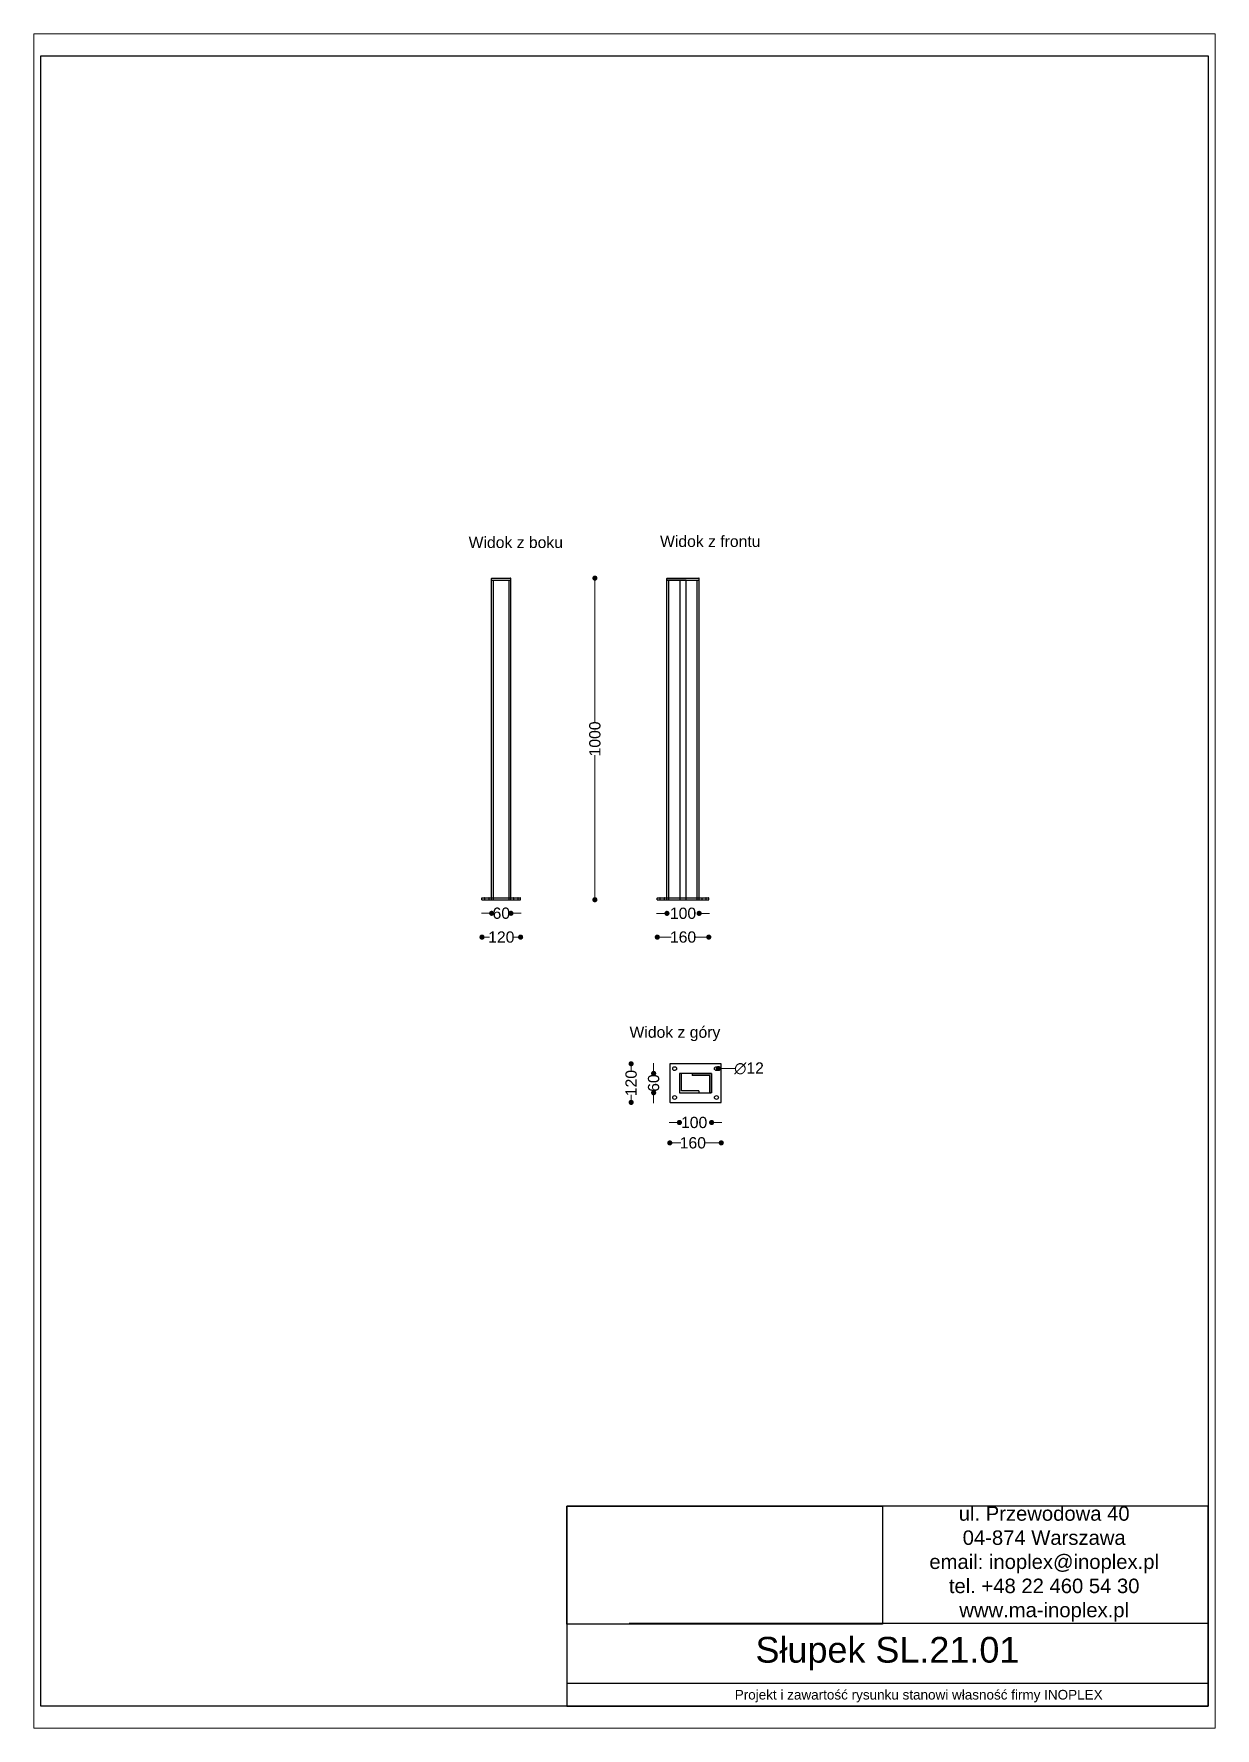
# Paper-space layout 'Układ1' of a CAD drawing. Header units: millimetres. Extents: x 1 to 201, y 2 to 289.
# The model-space entities are those that its viewports show. They can reach past a viewport. Long polylines and large blocks are cut down to what shows.
import ezdxf

# ---------------------------------------------------------------- set-up
doc = ezdxf.new("R2010")
doc.units = ezdxf.units.MM
doc.header["$LTSCALE"] = 3
doc.layers.add('DomyÅ›lny', color=7, linetype='Continuous')
doc.layers.add('Hidden_lines', color=7, linetype='Continuous')
doc.styles.get("Standard").update_dxf_attribs({"font": 'arial.ttf'})
doc.dimstyles.new('MATEUSZ', dxfattribs={"dimtxt": 35, "dimasz": 16, "dimexe": 0.18, "dimexo": 0.0625, "dimgap": 0.09, "dimtad": 0, "dimdec": 0, "dimdsep": 46, "dimtxsty": 'Standard', "dimblk": 'DOT', "dimcen": 0.09, "dimse1": 1, "dimse2": 1, "dimadec": 0, "dimazin": 0, "dimtfac": 1, "dimtdec": 0, "dimtofl": 0, "dimtmove": 0, "dimatfit": 3, "dimfxl": 1, "dimtolj": 1, "dimtzin": 0, "dimlwd": 9, "dimlwe": 9, "dimarcsym": 0})
picture_1 = doc.add_image_def('image1.jpg', size_in_pixel=(1896, 709))

# ---------------------------------------------------------------- blocks, each defined once
blk = doc.blocks.new('_Dot')
at = {"color": 0, "linetype": 'ByBlock', "lineweight": -2}
blk.add_line((-0.5, 0), (-1, 0), dxfattribs=at)
at = {"color": 0, "linetype": 'ByBlock', "const_width": 0.5}
blk.add_lwpolyline([(-0.25, 0, 1), (0.25, 0, 1)], format="xyb", close=True, dxfattribs=at)
blk = doc.blocks.new('*D17')
at = {"color": 0, "lineweight": 9, "transparency": 16777216}
for p, q in [((12337.4, 26304.1), (12356, 26304.1)), ((12465.4, 26304.1), (12430.1, 26304.1))]:
    blk.add_line(p, q, dxfattribs=at)
at = {"layer": 'Defpoints', "color": 0, "transparency": 16777216}
for p in [(12321.4, 26549.1), (12481.4, 26549.1), (12481.4, 26304.1)]:
    blk.add_point(p, dxfattribs=at)
at = {"color": 0, "lineweight": 9, "transparency": 16777216, "xscale": 16, "yscale": 16, "zscale": 16, "rotation": 180}
blk.add_blockref('_Dot', (12321.4, 26304.1), dxfattribs=at)
at = {"color": 0, "lineweight": 9, "transparency": 16777216, "xscale": 16, "yscale": 16, "zscale": 16}
blk.add_blockref('_Dot', (12481.4, 26304.1), dxfattribs=at)
at = {"color": 0, "transparency": 16777216, "insert": (12393, 26304.1), "char_height": 35, "attachment_point": 5}
blk.add_mtext('\\A1;160', dxfattribs=at)
blk = doc.blocks.new('*D18')
at = {"color": 0, "lineweight": 9, "transparency": 16777216}
for p, q in [((12201.3, 26534.1), (12201.3, 26527.2)), ((12201.3, 26446.1), (12201.3, 26453.1))]:
    blk.add_line(p, q, dxfattribs=at)
at = {"layer": 'Defpoints', "color": 0, "transparency": 16777216}
for p in [(12322.4, 26550.1), (12201.3, 26430.1), (12322.4, 26430.1)]:
    blk.add_point(p, dxfattribs=at)
at = {"color": 0, "lineweight": 9, "transparency": 16777216, "xscale": 16, "yscale": 16, "zscale": 16}
for p, rotation in [((12201.3, 26550.1), 90), ((12201.3, 26430.1), 270)]:
    blk.add_blockref('_Dot', p, dxfattribs=dict(at, rotation=rotation))
at = {"color": 0, "transparency": 16777216, "insert": (12201.3, 26490.1), "char_height": 35, "attachment_point": 5, "rotation": 90}
blk.add_mtext('\\A1;120', dxfattribs=at)
blk = doc.blocks.new('*D19')
at = {"color": 0, "lineweight": 9, "transparency": 16777216}
for p, q in [((12335.4, 26367.5), (12319.4, 26367.5)), ((12467.4, 26367.5), (12483.4, 26367.5))]:
    blk.add_line(p, q, dxfattribs=at)
at = {"layer": 'Defpoints', "color": 0, "transparency": 16777216}
for p in [(12351.4, 26519.1), (12451.4, 26519.1), (12451.4, 26367.5)]:
    blk.add_point(p, dxfattribs=at)
at = {"color": 0, "lineweight": 9, "transparency": 16777216, "xscale": 16, "yscale": 16, "zscale": 16}
blk.add_blockref('_Dot', (12351.4, 26367.5), dxfattribs=at)
at = {"color": 0, "lineweight": 9, "transparency": 16777216, "xscale": 16, "yscale": 16, "zscale": 16, "rotation": 180}
blk.add_blockref('_Dot', (12451.4, 26367.5), dxfattribs=at)
at = {"color": 0, "transparency": 16777216, "insert": (12397.1, 26367.5), "char_height": 35, "attachment_point": 5}
blk.add_mtext('\\A1;100', dxfattribs=at)
blk = doc.blocks.new('*D20')
at = {"color": 0, "lineweight": 9, "transparency": 16777216}
for p, q in [((12271.2, 26536.1), (12271.2, 26552.1)), ((12271.2, 26444.1), (12271.2, 26428.1))]:
    blk.add_line(p, q, dxfattribs=at)
at = {"layer": 'Defpoints', "color": 0, "transparency": 16777216}
for p in [(12352.4, 26520.1), (12271.2, 26460.1), (12352.4, 26460.1)]:
    blk.add_point(p, dxfattribs=at)
at = {"color": 0, "lineweight": 9, "transparency": 16777216, "xscale": 16, "yscale": 16, "zscale": 16}
for p, rotation in [((12271.2, 26520.1), 270), ((12271.2, 26460.1), 90)]:
    blk.add_blockref('_Dot', p, dxfattribs=dict(at, rotation=rotation))
at = {"color": 0, "transparency": 16777216, "insert": (12271.2, 26490.1), "char_height": 35, "attachment_point": 5, "rotation": 90}
blk.add_mtext('\\A1;60', dxfattribs=at)
blk = doc.blocks.new('*D21')
at = {"color": 0, "lineweight": 9, "transparency": 16777216}
for p, q in [((12466.3, 26535.1), (12466.5, 26535.1)), ((12466.4, 26535), (12466.4, 26535.2)), ((12523.7, 26535.4), (12488.4, 26535.2))]:
    blk.add_line(p, q, dxfattribs=at)
at = {"layer": 'Defpoints', "color": 0, "transparency": 16777216}
for p in [(12460.4, 26535.1), (12472.4, 26535.2)]:
    blk.add_point(p, dxfattribs=at)
at = {"color": 0, "lineweight": 9, "transparency": 16777216, "xscale": 16, "yscale": 16, "zscale": 16, "rotation": 180.2435343098704}
blk.add_blockref('_Dot', (12472.4, 26535.2), dxfattribs=at)
at = {"color": 0, "transparency": 16777216, "insert": (12567.7, 26535.6), "char_height": 35, "attachment_point": 5, "rotation": 0.2435}
blk.add_mtext('\\A1;∅12', dxfattribs=at)
blk = doc.blocks.new('*D22')
at = {"color": 0, "lineweight": 9, "transparency": 16777216}
for p, q in [((11751.7, 27018.1), (11735.7, 27018.1)), ((11843.7, 27018.1), (11859.7, 27018.1))]:
    blk.add_line(p, q, dxfattribs=at)
at = {"layer": 'Defpoints', "color": 0, "transparency": 16777216}
for p in [(11767.7, 27066.3), (11827.7, 27066.3), (11827.7, 27018.1)]:
    blk.add_point(p, dxfattribs=at)
at = {"color": 0, "lineweight": 9, "transparency": 16777216, "xscale": 16, "yscale": 16, "zscale": 16}
blk.add_blockref('_Dot', (11767.7, 27018.1), dxfattribs=at)
at = {"color": 0, "lineweight": 9, "transparency": 16777216, "xscale": 16, "yscale": 16, "zscale": 16, "rotation": 180}
blk.add_blockref('_Dot', (11827.7, 27018.1), dxfattribs=at)
at = {"color": 0, "transparency": 16777216, "insert": (11797.7, 27018.1), "char_height": 35, "attachment_point": 5}
blk.add_mtext('\\A1;60', dxfattribs=at)
blk = doc.blocks.new('*D23')
at = {"color": 0, "lineweight": 9, "transparency": 16777216}
for p, q in [((11753.7, 26944), (11760.6, 26944)), ((11841.7, 26944), (11834.7, 26944))]:
    blk.add_line(p, q, dxfattribs=at)
at = {"layer": 'Defpoints', "color": 0, "transparency": 16777216}
for p in [(11737.7, 27060.3), (11857.7, 27060.3), (11857.7, 26944)]:
    blk.add_point(p, dxfattribs=at)
at = {"color": 0, "lineweight": 9, "transparency": 16777216, "xscale": 16, "yscale": 16, "zscale": 16, "rotation": 180}
blk.add_blockref('_Dot', (11737.7, 26944), dxfattribs=at)
at = {"color": 0, "lineweight": 9, "transparency": 16777216, "xscale": 16, "yscale": 16, "zscale": 16}
blk.add_blockref('_Dot', (11857.7, 26944), dxfattribs=at)
at = {"color": 0, "transparency": 16777216, "insert": (11797.7, 26944), "char_height": 35, "attachment_point": 5}
blk.add_mtext('\\A1;120', dxfattribs=at)
blk = doc.blocks.new('*D24')
at = {"color": 0, "lineweight": 9, "transparency": 16777216}
for p, q in [((12296.6, 27017.9), (12280.6, 27017.9)), ((12428.6, 27017.9), (12444.6, 27017.9))]:
    blk.add_line(p, q, dxfattribs=at)
at = {"layer": 'Defpoints', "color": 0, "transparency": 16777216}
for p in [(12312.6, 27066.3), (12412.6, 27066.3), (12412.6, 27017.9)]:
    blk.add_point(p, dxfattribs=at)
at = {"color": 0, "lineweight": 9, "transparency": 16777216, "xscale": 16, "yscale": 16, "zscale": 16}
blk.add_blockref('_Dot', (12312.6, 27017.9), dxfattribs=at)
at = {"color": 0, "lineweight": 9, "transparency": 16777216, "xscale": 16, "yscale": 16, "zscale": 16, "rotation": 180}
blk.add_blockref('_Dot', (12412.6, 27017.9), dxfattribs=at)
at = {"color": 0, "transparency": 16777216, "insert": (12362.6, 27017.9), "char_height": 35, "attachment_point": 5}
blk.add_mtext('\\A1;100', dxfattribs=at)
blk = doc.blocks.new('*D25')
at = {"color": 0, "lineweight": 9, "transparency": 16777216}
for p, q in [((12298.6, 26944), (12325.5, 26944)), ((12426.6, 26944), (12399.6, 26944))]:
    blk.add_line(p, q, dxfattribs=at)
at = {"layer": 'Defpoints', "color": 0, "transparency": 16777216}
for p in [(12282.6, 27060.3), (12442.6, 27060.3), (12442.6, 26944)]:
    blk.add_point(p, dxfattribs=at)
at = {"color": 0, "lineweight": 9, "transparency": 16777216, "xscale": 16, "yscale": 16, "zscale": 16, "rotation": 180}
blk.add_blockref('_Dot', (12282.6, 26944), dxfattribs=at)
at = {"color": 0, "lineweight": 9, "transparency": 16777216, "xscale": 16, "yscale": 16, "zscale": 16}
blk.add_blockref('_Dot', (12442.6, 26944), dxfattribs=at)
at = {"color": 0, "transparency": 16777216, "insert": (12362.6, 26944), "char_height": 35, "attachment_point": 5}
blk.add_mtext('\\A1;160', dxfattribs=at)
blk = doc.blocks.new('*D26')
at = {"color": 0, "lineweight": 9, "transparency": 16777216}
for p, q in [((12088.6, 28044.3), (12088.6, 27610.9)), ((12088.6, 27076.3), (12088.6, 27509.7))]:
    blk.add_line(p, q, dxfattribs=at)
at = {"layer": 'Defpoints', "color": 0, "transparency": 16777216}
for p in [(12411.6, 28060.3), (12088.6, 27060.3), (12442.6, 27060.3)]:
    blk.add_point(p, dxfattribs=at)
at = {"color": 0, "lineweight": 9, "transparency": 16777216, "xscale": 16, "yscale": 16, "zscale": 16}
for p, rotation in [((12088.6, 28060.3), 90), ((12088.6, 27060.3), 270)]:
    blk.add_blockref('_Dot', p, dxfattribs=dict(at, rotation=rotation))
at = {"color": 0, "transparency": 16777216, "insert": (12088.6, 27560.3), "char_height": 35, "attachment_point": 5, "rotation": 90}
blk.add_mtext('\\A1;1000', dxfattribs=at)

msp = doc.modelspace()

# ---------------------------------------------------------------- linework, layer by layer
for p, q in [((13995, 24809.6), (12194.9, 24809.6)), ((13994.7, 24623), (12001.1, 24623))]:
    msp.add_line(p, q)
for points in [[(10366.2, 24552.5), (10366.2, 29684.6), (13995, 29684.6), (13995, 24552.5)], [(12001.1, 24552.5), (13995, 24552.5), (13995, 25174.2), (12001.1, 25174.2)]]:
    msp.add_lwpolyline(points, close=True)
at = {"layer": 'DomyÅ›lny'}
for p, q in [((11767.7, 28054.3), (11767.7, 28059.3)), ((11767.7, 27066.3), (11767.7, 28054.3)), ((11768.7, 28060.3), (11826.7, 28060.3)), ((11768.7, 28054.3), (11826.7, 28054.3)), ((11768.7, 28054.3), (11826.7, 28054.3)), ((11827.7, 28054.3), (11827.7, 28059.3)), ((11827.7, 27066.3), (11827.7, 28054.3)), ((12312.6, 28054.3), (12312.6, 28059.3)), ((12312.6, 27066.3), (12312.6, 28054.3)), ((12313.6, 28060.3), (12411.6, 28060.3)), ((12313.6, 28054.3), (12411.6, 28054.3)), ((12372.6, 28054.3), (12313.6, 28054.3)), ((12372.6, 27066.3), (12372.6, 28054.3)), ((12406.6, 28054.3), (12411.6, 28054.3)), ((12406.6, 27066.3), (12406.6, 28054.3)), ((12412.6, 28054.3), (12412.6, 28059.3)), ((12412.6, 27066.3), (12412.6, 28054.3)), ((11737.7, 27060.3), (11737.7, 27065.3)), ((11737.7, 27060.3), (11856.7, 27060.3)), ((11738.7, 27066.3), (11856.7, 27066.3)), ((11857.7, 27060.3), (11857.7, 27065.3)), ((12282.6, 27060.3), (12282.6, 27065.3)), ((12283.6, 27066.3), (12441.6, 27066.3)), ((12283.6, 27060.3), (12442.6, 27060.3)), ((12442.6, 27060.3), (12442.6, 27065.3)), ((12321.4, 26549.1), (12321.4, 26431.1)), ((12480.4, 26550.1), (12322.4, 26550.1)), ((12351.4, 26520.1), (12351.4, 26460.1)), ((12357.4, 26520.1), (12351.4, 26520.1)), ((12351.4, 26519.1), (12351.4, 26461.1)), ((12450.4, 26520.1), (12352.4, 26520.1)), ((12391.4, 26520.1), (12451.4, 26520.1)), ((12451.4, 26520.1), (12451.4, 26460.1)), ((12451.4, 26461.1), (12451.4, 26519.1)), ((12481.4, 26430.1), (12481.4, 26549.1)), ((12351.4, 26460.1), (12411.4, 26460.1)), ((12352.4, 26460.1), (12450.4, 26460.1)), ((12451.4, 26460.1), (12445.4, 26460.1)), ((12322.4, 26430.1), (12481.4, 26430.1))]:
    msp.add_line(p, q, dxfattribs=at)
for points in [[(11767.7, 28054.3, 0), (11767.7, 28054.3, 0), (11767.7, 28054.3, 0), (11767.7, 28054.3, 0), (11767.7, 28054.3, 0), (11767.7, 28054.3, 0), (11767.7, 28054.3, 0), (11767.7, 28054.3, 0), (11767.7, 28054.3, 0), (11767.7, 28054.3, 0), (11767.7, 28054.3, 0), (11767.7, 28054.3, 0), (11767.7, 28054.3, 0), (11767.7, 28054.3, 0), (11767.7, 28054.3, 0), (11767.7, 28054.3, 0), (11767.8, 28054.3, 0), (11768.7, 28054.3, 0)], [(11768.7, 28054.3, 0), (11767.7, 28054.3, 0)], [(11826.7, 28054.3, 0), (11827.7, 28054.3, 0)], [(11827.7, 28054.3, 0), (11827.7, 28054.3, 0), (11827.7, 28054.3, 0), (11827.7, 28054.3, 0), (11827.7, 28054.3, 0), (11827.7, 28054.3, 0), (11827.7, 28054.3, 0), (11827.7, 28054.3, 0), (11827.7, 28054.3, 0), (11827.7, 28054.3, 0), (11827.7, 28054.3, 0), (11827.7, 28054.3, 0), (11827.7, 28054.3, 0), (11827.7, 28054.3, 0), (11827.7, 28054.3, 0), (11827.6, 28054.3, 0), (11827.5, 28054.3, 0), (11826.7, 28054.3, 0)], [(12312.6, 28054.3, 0), (12312.6, 28054.3, 0), (12312.6, 28054.3, 0), (12312.6, 28054.3, 0), (12312.6, 28054.3, 0), (12312.6, 28054.3, 0), (12312.6, 28054.3, 0), (12312.6, 28054.3, 0), (12312.6, 28054.3, 0), (12312.6, 28054.3, 0), (12312.6, 28054.3, 0), (12312.6, 28054.3, 0), (12312.6, 28054.3, 0), (12312.6, 28054.3, 0), (12312.6, 28054.3, 0), (12312.6, 28054.3, 0), (12312.7, 28054.3, 0), (12313.6, 28054.3, 0)], [(12313.6, 28054.3, 0), (12312.6, 28054.3, 0)], [(12411.6, 28054.3, 0), (12412.6, 28054.3, 0)], [(12412.6, 28054.3, 0), (12412.6, 28054.3, 0), (12412.6, 28054.3, 0), (12412.6, 28054.3, 0), (12412.6, 28054.3, 0), (12412.6, 28054.3, 0), (12412.6, 28054.3, 0), (12412.6, 28054.3, 0), (12412.6, 28054.3, 0), (12412.6, 28054.3, 0), (12412.6, 28054.3, 0), (12412.6, 28054.3, 0), (12412.6, 28054.3, 0), (12412.6, 28054.3, 0), (12412.6, 28054.3, 0), (12412.5, 28054.3, 0), (12412.4, 28054.3, 0), (12411.6, 28054.3, 0)], [(11737.7, 27065.3, 0), (11737.7, 27065.4, 0), (11737.7, 27065.6, 0), (11737.7, 27065.7, 0), (11737.8, 27065.8, 0), (11737.8, 27065.9, 0), (11737.9, 27066, 0), (11738, 27066, 0), (11738, 27066.1, 0), (11738.1, 27066.1, 0), (11738.2, 27066.2, 0), (11738.3, 27066.3, 0), (11738.5, 27066.3, 0), (11738.7, 27066.3, 0)], [(11746.1, 27066.2, 0), (11746, 27066.3, 0), (11745.9, 27066.3, 0), (11745.8, 27066.3, 0), (11745.7, 27066.3, 0)], [(11759.7, 27066.3, 0), (11759.5, 27066.3, 0), (11759.4, 27066.3, 0), (11759.2, 27066.2, 0), (11759.1, 27066.1, 0)], [(11836.1, 27066.2, 0), (11836, 27066.3, 0), (11835.9, 27066.3, 0), (11835.8, 27066.3, 0), (11835.7, 27066.3, 0)], [(11849.7, 27066.3, 0), (11849.5, 27066.3, 0), (11849.4, 27066.3, 0), (11849.2, 27066.2, 0), (11849.1, 27066.1, 0)], [(11856.7, 27060.3, 0), (11857.7, 27060.3, 0)], [(12282.6, 27060.3, 0), (12282.6, 27060.3, 0), (12282.6, 27060.3, 0), (12282.6, 27060.3, 0), (12282.6, 27060.3, 0), (12282.6, 27060.3, 0), (12282.6, 27060.3, 0), (12282.6, 27060.3, 0), (12282.6, 27060.3, 0), (12282.6, 27060.3, 0), (12282.6, 27060.3, 0), (12282.6, 27060.3, 0), (12282.6, 27060.3, 0), (12282.6, 27060.3, 0), (12282.6, 27060.3, 0), (12282.6, 27060.3, 0), (12282.7, 27060.3, 0), (12283.6, 27060.3, 0)], [(12304.5, 27066.3, 0), (12304.4, 27066.3, 0), (12304.3, 27066.3, 0), (12304.1, 27066.2, 0), (12304, 27066.1, 0)], [(12421.1, 27066.2, 0), (12421, 27066.2, 0), (12420.8, 27066.3, 0), (12420.7, 27066.3, 0), (12420.6, 27066.3, 0)], [(12442.6, 27065.3, 0), (12442.6, 27065.4, 0), (12442.5, 27065.5, 0), (12442.5, 27065.7, 0), (12442.5, 27065.8, 0), (12442.4, 27065.9, 0), (12442.3, 27065.9, 0), (12442.3, 27066, 0), (12442.2, 27066.1, 0), (12442.1, 27066.1, 0), (12442.1, 27066.2, 0), (12441.9, 27066.2, 0), (12441.7, 27066.3, 0), (12441.6, 27066.3, 0)], [(12481.4, 26430.1, 0), (12481.4, 26430.1, 0), (12481.4, 26430.1, 0), (12481.4, 26430.1, 0), (12481.4, 26430.1, 0), (12481.4, 26430.1, 0), (12481.4, 26430.1, 0), (12481.4, 26430.1, 0), (12481.4, 26430.1, 0), (12481.4, 26430.1, 0), (12481.4, 26430.1, 0), (12481.4, 26430.1, 0), (12481.4, 26430.2, 0), (12481.1, 26430.4, 0), (12480.4, 26431.1, 0)]]:
    msp.add_polyline3d(points, dxfattribs=at)
for centre in [(12336.4, 26535.1), (12466.4, 26535.1), (12336.4, 26445.1), (12466.4, 26445.1)]:
    msp.add_circle(centre, 6, dxfattribs=at)
for centre, start, end in [((11768.7, 28059.3), 90, 180), ((11826.7, 28059.3), 0, 90), ((12313.6, 28059.3), 90, 180), ((12411.6, 28059.3), 0, 90), ((11856.7, 27065.3), 0, 90), ((12283.6, 27065.3), 90, 180), ((12290.6, 27065.3), 53.8053, 90), ((12322.4, 26549.1), 90, 180), ((12352.4, 26519.1), 90, 180), ((12450.4, 26519.1), 0, 90), ((12480.4, 26549.1), 0, 90), ((12352.4, 26461.1), 180, 270), ((12450.4, 26461.1), 270, 0), ((12322.4, 26431.1), 180, 270)]:
    msp.add_arc(centre, 1, start, end, dxfattribs=at)
at = {"layer": 'Hidden_lines'}
for p, q in [((11773.7, 27060.3), (11773.7, 28054.3)), ((11821.7, 27060.3), (11821.7, 28054.3)), ((12318.6, 27060.3), (12318.6, 28054.3)), ((12352.6, 28054.3), (12352.6, 27060.3)), ((11746.7, 27060.3), (11746.7, 27065.3)), ((11758.7, 27065.3), (11758.7, 27060.3)), ((11767.7, 27060.3), (11767.7, 27066.3)), ((11767.7, 27060.3), (11767.7, 27066.3)), ((11773.7, 27060.3), (11773.7, 27066.3)), ((11821.7, 27060.3), (11821.7, 27066.3)), ((11827.7, 27060.3), (11827.7, 27066.3)), ((11827.7, 27060.3), (11827.7, 27066.3)), ((11836.7, 27060.3), (11836.7, 27065.3)), ((11848.7, 27065.3), (11848.7, 27060.3)), ((12291.6, 27060.3), (12291.6, 27065.3)), ((12303.6, 27065.3), (12303.6, 27060.3)), ((12312.6, 27060.3), (12312.6, 27066.3)), ((12312.6, 27060.3), (12312.6, 27066.3)), ((12318.6, 27060.3), (12318.6, 27066.3)), ((12352.6, 27066.3), (12352.6, 27060.3)), ((12372.6, 27060.3), (12372.6, 27066.3)), ((12372.6, 27060.3), (12372.6, 27066.3)), ((12406.6, 27060.3), (12406.6, 27066.3)), ((12406.6, 27060.3), (12406.6, 27066.3)), ((12412.6, 27060.3), (12412.6, 27066.3)), ((12412.6, 27060.3), (12412.6, 27066.3)), ((12421.6, 27060.3), (12421.6, 27065.3)), ((12433.6, 27065.3), (12433.6, 27060.3)), ((12357.4, 26466.1), (12357.4, 26520.1)), ((12391.4, 26520.1), (12391.4, 26514.1)), ((12445.4, 26514.1), (12391.4, 26514.1)), ((12445.4, 26460.1), (12445.4, 26514.1)), ((12411.4, 26466.1), (12357.4, 26466.1)), ((12411.4, 26466.1), (12411.4, 26460.1))]:
    msp.add_line(p, q, dxfattribs=at)
for points in [[(11746.7, 27065.3, 0), (11746.7, 27065.5, 0), (11746.6, 27065.6, 0), (11746.6, 27065.7, 0), (11746.5, 27065.9, 0), (11746.4, 27066, 0), (11746.3, 27066.1, 0), (11746.2, 27066.2, 0), (11746.1, 27066.2, 0)], [(11759.1, 27066.1, 0), (11759, 27066.1, 0), (11758.9, 27066, 0), (11758.9, 27065.9, 0), (11758.8, 27065.8, 0), (11758.7, 27065.7, 0), (11758.7, 27065.6, 0), (11758.7, 27065.4, 0), (11758.7, 27065.3, 0)], [(11836.7, 27065.3, 0), (11836.7, 27065.5, 0), (11836.6, 27065.6, 0), (11836.6, 27065.7, 0), (11836.5, 27065.9, 0), (11836.4, 27066, 0), (11836.3, 27066.1, 0), (11836.2, 27066.2, 0), (11836.1, 27066.2, 0)], [(11849.1, 27066.1, 0), (11849, 27066.1, 0), (11848.9, 27066, 0), (11848.8, 27065.9, 0), (11848.8, 27065.8, 0), (11848.7, 27065.7, 0), (11848.7, 27065.6, 0), (11848.7, 27065.4, 0), (11848.7, 27065.3, 0)], [(12304, 27066.1, 0), (12303.9, 27066.1, 0), (12303.8, 27066, 0), (12303.8, 27065.9, 0), (12303.7, 27065.8, 0), (12303.6, 27065.7, 0), (12303.6, 27065.6, 0), (12303.6, 27065.4, 0), (12303.6, 27065.3, 0)], [(12421.6, 27065.3, 0), (12421.6, 27065.4, 0), (12421.5, 27065.6, 0), (12421.5, 27065.7, 0), (12421.4, 27065.8, 0), (12421.4, 27065.9, 0), (12421.3, 27066, 0), (12421.2, 27066.1, 0), (12421.1, 27066.2, 0)]]:
    msp.add_polyline3d(points, dxfattribs=at)
for centre, start, end in [((12290.6, 27065.3), 0, 53.8053), ((12434.6, 27065.3), 90, 180)]:
    msp.add_arc(centre, 1, start, end, dxfattribs=at)

# ---------------------------------------------------------------- texts
for s, p in [('Widok z boku', (11696.2, 28154.1)), ('Widok z frontu', (12291.1, 28157.3)), ('Widok z góry', (12196.2, 26631))]:
    msp.add_text(s, height=34.962).set_placement(p)
at = {"attachment_point": 5}
for s, width, gutter_width, heights, insert, char_height in [('ul. Przewodowa 40\\P04-874 Warszawa\\Pemail: inoplex@inoplex.pl\\Ptel. +48 22 460 54 30\\Pwww.ma-inoplex.pl', 1019.877, 1, [432.7], (13485.1, 24994.8), 45), ('Słupek SL.21.01', 1993.625, 1, [0], (12997.9, 24715.8), 80), ('Projekt i zawartość rysunku stanowi własność firmy INOPLEX ', 1800.088, 12.5, [70.5], (13095, 24583.6), 30)]:
    msp.add_mtext_dynamic_manual_height_columns(s, width=width, gutter_width=gutter_width, heights=heights, dxfattribs=dict(at, insert=insert, char_height=char_height))

# ---------------------------------------------------------------- dimensions: what is measured, and where the dimension line sits
for base, p1, p2, picture, middle in [((12088.6, 27060.3), (12411.6, 28060.3), (12442.6, 27060.3), '*D26', (12088.6, 27560.3)), ((12201.3, 26430.1), (12322.4, 26550.1), (12322.4, 26430.1), '*D18', (12201.3, 26490.1)), ((12271.2, 26460.1), (12352.4, 26520.1), (12352.4, 26460.1), '*D20', (12271.2, 26490.1))]:
    dim = msp.add_linear_dim(base=base, p1=p1, p2=p2, angle=90, dimstyle='MATEUSZ')
    dim.commit()
    dim.dimension.update_dxf_attribs({"geometry": picture, "text_midpoint": middle})
for base, p1, p2, picture, middle in [((11857.7, 26944), (11737.7, 27060.3), (11857.7, 27060.3), '*D23', (11797.7, 26944)), ((11827.7, 27018.1), (11767.7, 27066.3), (11827.7, 27066.3), '*D22', (11797.7, 27018.1)), ((12442.6, 26944), (12282.6, 27060.3), (12442.6, 27060.3), '*D25', (12362.6, 26944)), ((12412.6, 27017.9), (12312.6, 27066.3), (12412.6, 27066.3), '*D24', (12362.6, 27017.9))]:
    dim = msp.add_linear_dim(base=base, p1=p1, p2=p2, dimstyle='MATEUSZ')
    dim.commit()
    dim.dimension.update_dxf_attribs({"geometry": picture, "text_midpoint": middle})
dim = msp.add_diameter_dim_2p(p1=(12460.4, 26535.1), p2=(12472.4, 26535.2), dimstyle='MATEUSZ')
dim.commit()
dim.dimension.update_dxf_attribs({"geometry": '*D21', "text_midpoint": (12567.7, 26535.6), "dimtype": 163})
for base, p1, p2, picture, middle in [((12481.4, 26304.1), (12321.4, 26549.1), (12481.4, 26549.1), '*D17', (12393, 26304.1)), ((12451.4, 26367.5), (12351.4, 26519.1), (12451.4, 26519.1), '*D19', (12397.1, 26367.5))]:
    dim = msp.add_linear_dim(base=base, p1=p1, p2=p2, dimstyle='MATEUSZ')
    dim.commit()
    dim.dimension.update_dxf_attribs({"geometry": picture, "text_midpoint": middle, "dimtype": 160})

# ---------------------------------------------------------------- pictures from other files: only their frames are drawn
image = msp.add_image(picture_1, insert=(12001.1, 24807.1), size_in_units=(981.6, 367.1))
image.dxf.flags = 7

psp = doc.layouts.new('Układ1')

# ---------------------------------------------------------------- viewports
at = {"layer": '0', "view_target_point": (12160.93, 27018.39)}
psp.add_viewport(center=(101.23, 145.23), size=(200.2, 287.279), view_center_point=(19.67, 100.18), view_height=5268.513, dxfattribs=at)

doc.saveas('drawing.dxf')
